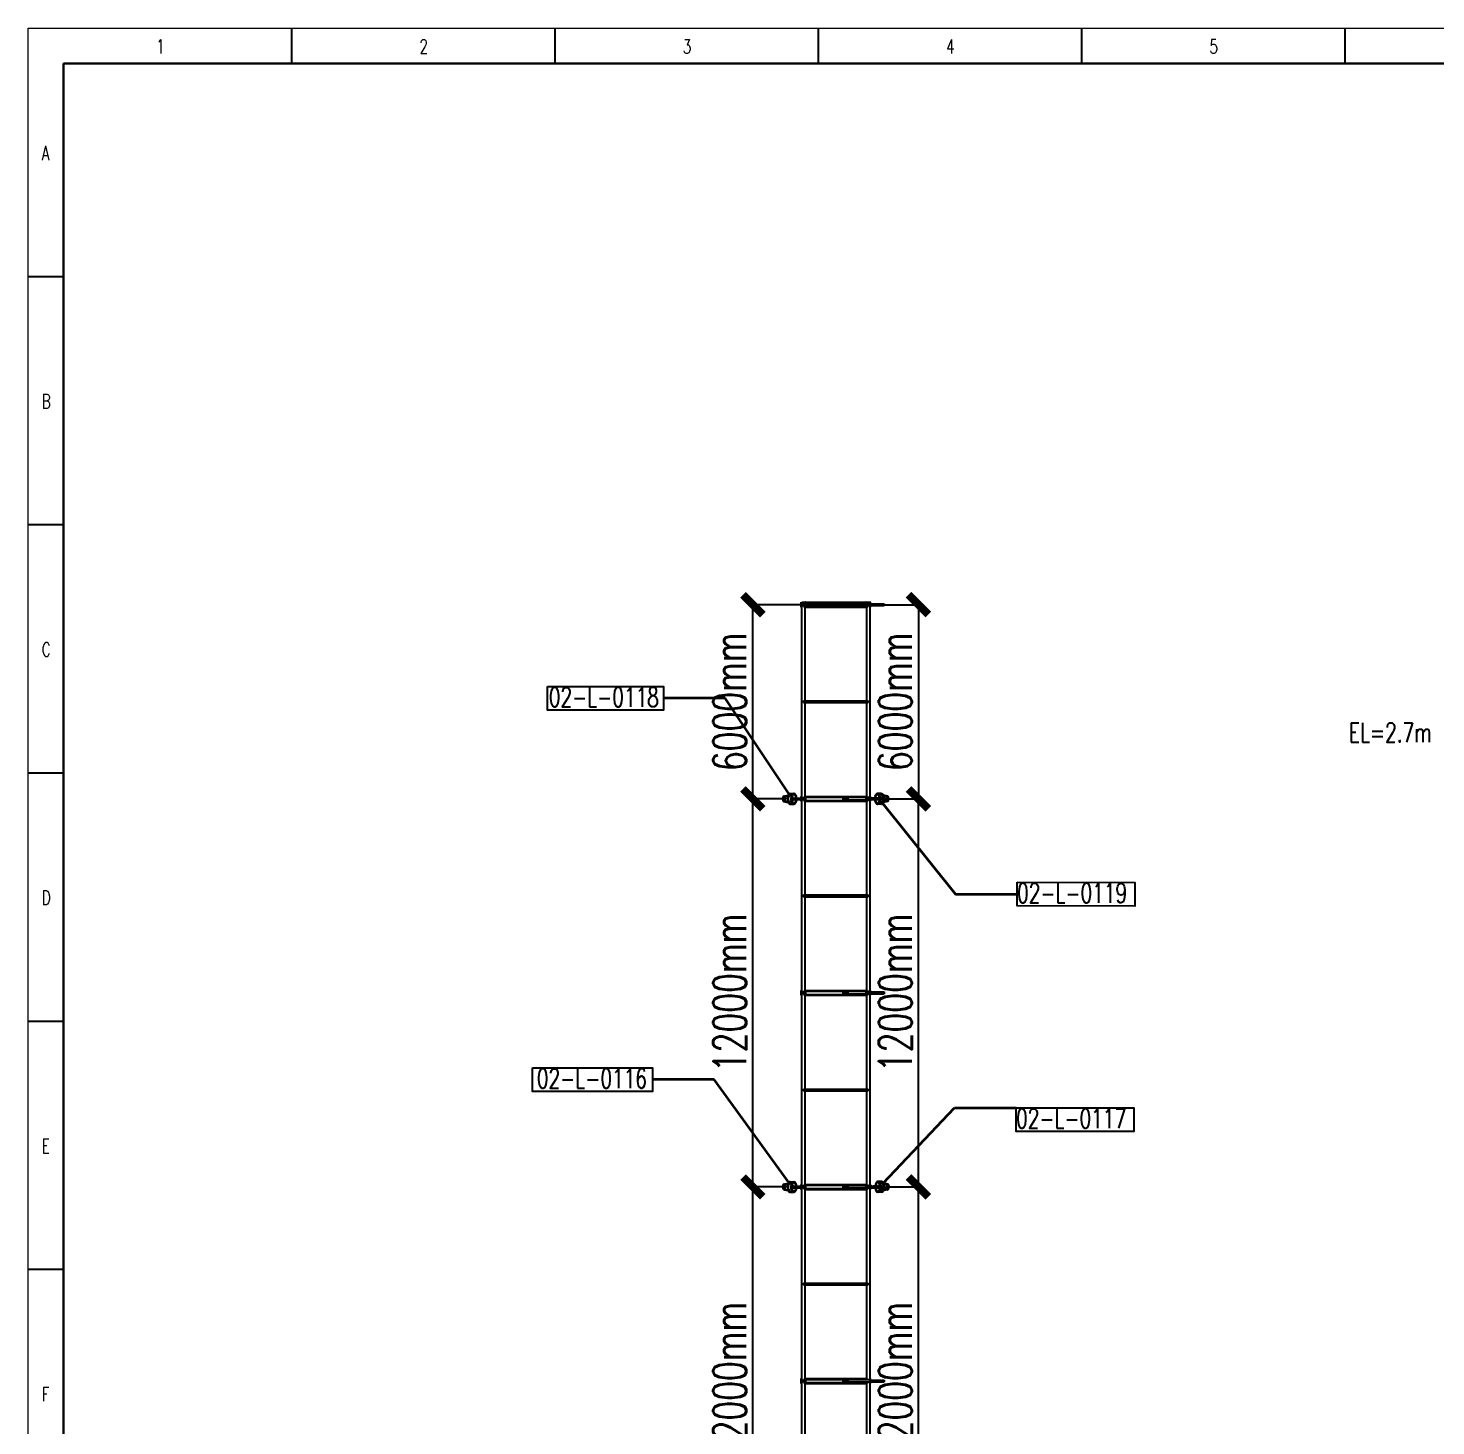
# Model space of a CAD drawing. Header units: inches. Extents: x 295136 to 296247, y 2627183 to 2627409.
# Drawn here: x 295538.9 to 295645.4, y 2627303.1 to 2627409 of the extents above; entities that cross this region are included whole.
import ezdxf

# ---------------------------------------------------------------- set-up
doc = ezdxf.new("R2010")
doc.units = ezdxf.units.IN
doc.header["$MEASUREMENT"] = 0
doc.linetypes.add('PIPE RACK LIGHTING-EMBED 2_DWG$0$HIDDEN2', pattern=[0.1875, 0.125, -0.0625])
for name, color, linetype in [('_Auto', 7, 'Continuous'), ('PIPE RACK LIGHTING-EMBED 2_DWG$0$DwgTemplate', 7, 'Continuous'), ('电气-接地设计-接地线', 3, '接地线')]:
    doc.layers.add(name, color=color, linetype=linetype)
doc.styles.add('EESLTYPE', font='TXT.shx')
doc.styles.add('HZTXT', font='txt_qlt.shx', dxfattribs={"width": 0.7, "bigfont": 'hztxt.shx'})
doc.styles.add('TEG BORDER', font='txt_qlt.shx', dxfattribs={"width": 0.7, "bigfont": 'hztxt.shx'})
doc.linetypes.add('接地线', pattern='A,500,["/",EESLTYPE,S=200,R=0,X=0,Y=-100],-200,60,-200', length=960)
doc.dimstyles.new('ANSI_L', dxfattribs={"dimtxt": 0.18, "dimasz": 0.18, "dimexe": 0.18, "dimexo": 0.0625, "dimgap": 0.09, "dimtad": 0, "dimtih": 1, "dimtoh": 1, "dimdec": 4, "dimzin": 0, "dimdsep": 46, "dimtxsty": 'Standard', "dimcen": 0.09, "dimadec": 0, "dimazin": 0, "dimtfac": 1, "dimtdec": 4, "dimtofl": 0, "dimtmove": 0, "dimatfit": 3, "dimfxl": 1, "dimtolj": 1, "dimtzin": 0, "dimarcsym": 0})
doc.dimstyles.new('标注 1：200', dxfattribs={"dimtxt": 3, "dimasz": 1.5, "dimexe": 0.15, "dimexo": 0.1, "dimgap": 0.5, "dimtad": 1, "dimdec": 0, "dimlfac": 408.37162, "dimdsep": 46, "dimtxsty": 'HZTXT', "dimblk": 'ARCHTICK', "dimcen": 0, "dimclrd": 4, "dimclre": 4, "dimclrt": 2, "dimazin": 2, "dimtfac": 1, "dimtdec": 0, "dimtmove": 2, "dimatfit": 3, "dimfxl": 250, "dimtolj": 1, "dimtzin": 0, "dimarcsym": 0})

# ---------------------------------------------------------------- blocks, each defined once
blk = doc.blocks.new('240 BORDER A2')
for p, q in [((37.12, 420), (37.12, 415)), ((74.25, 420), (74.25, 415)), ((111.38, 420), (111.38, 415)), ((148.5, 420), (148.5, 415)), ((185.63, 420), (185.63, 415)), ((0, 385), (5, 385)), ((0, 350), (5, 350)), ((0, 315), (5, 315)), ((0, 280), (5, 280)), ((0, 245), (5, 245))]:
    blk.add_line(p, q)
at = {"linetype": 'Continuous'}
for p, q in [((489, 415), (5, 415)), ((5, 415), (5, 5))]:
    blk.add_line(p, q, dxfattribs=at)
at = {"color": 5, "lineweight": 15}
blk.add_lwpolyline([(0, 420), (594, 420), (594, 0), (0, 0)], close=True, dxfattribs=at)
blk.add_lwpolyline([(5, 415), (589, 415), (589, 5), (5, 5)], close=True)
at = {"char_height": 2, "width": 2, "attachment_point": 1, "style": 'TEG BORDER'}
for s, insert in [('1', (18.05, 418.41)), ('2', (55.17, 418.41)), ('3', (92.3, 418.41)), ('4', (129.42, 418.41)), ('5', (166.55, 418.41)), ('A', (1.91, 403.39)), ('B', (1.91, 368.39)), ('C', (1.91, 333.39)), ('D', (1.91, 298.39)), ('E', (1.91, 263.39)), ('F', (1.91, 228.39))]:
    blk.add_mtext(s, dxfattribs=dict(at, insert=insert))
blk = doc.blocks.new('_ArchTick')
at = {"color": 0, "linetype": 'ByBlock', "lineweight": -3, "const_width": 0.4}
blk.add_lwpolyline([(-0.5, -0.5), (0.5, 0.5)], dxfattribs=at)
blk = doc.blocks.new('*D37')
at = {"layer": 'Defpoints', "color": 0, "ltscale": 10, "transparency": 16777216}
for p in [(295593.72, 2627321.23), (295595.98, 2627321.23), (295595.99, 2627291.85)]:
    blk.add_point(p, dxfattribs=at)
at = {"layer": '电气-接地设计-接地线', "color": 4, "lineweight": -2, "ltscale": 10, "transparency": 16777216}
for p, q in [((295595.88, 2627321.23), (295593.57, 2627321.23)), ((295593.72, 2627291.85), (295593.72, 2627321.23)), ((295595.89, 2627291.85), (295593.57, 2627291.85))]:
    blk.add_line(p, q, dxfattribs=at)
at = {"layer": '电气-接地设计-接地线', "color": 4, "lineweight": -2, "ltscale": 10, "transparency": 16777216, "xscale": 1.5, "yscale": 1.5, "zscale": 1.5}
for p, rotation in [((295593.72, 2627321.23), 90), ((295593.72, 2627291.85), 270)]:
    blk.add_blockref('_ArchTick', p, dxfattribs=dict(at, rotation=rotation))
at = {"layer": '电气-接地设计-接地线', "color": 7, "ltscale": 10, "transparency": 16777216, "insert": (295591.97, 2627306.54), "char_height": 2.5, "attachment_point": 5, "rotation": 90, "style": 'HZTXT'}
blk.add_mtext('\\A1;12000mm', dxfattribs=at)
blk = doc.blocks.new('*D33')
at = {"layer": 'Defpoints', "color": 0, "ltscale": 10, "transparency": 16777216}
for p in [(295593.72, 2627350.61), (295595.99, 2627350.61), (295596.08, 2627321.23)]:
    blk.add_point(p, dxfattribs=at)
at = {"layer": '电气-接地设计-接地线', "color": 4, "lineweight": -2, "ltscale": 10, "transparency": 16777216}
for p, q in [((295595.89, 2627350.61), (295593.57, 2627350.61)), ((295593.72, 2627321.23), (295593.72, 2627350.61)), ((295595.98, 2627321.23), (295593.57, 2627321.23))]:
    blk.add_line(p, q, dxfattribs=at)
at = {"layer": '电气-接地设计-接地线', "color": 4, "lineweight": -2, "ltscale": 10, "transparency": 16777216, "xscale": 1.5, "yscale": 1.5, "zscale": 1.5}
for p, rotation in [((295593.72, 2627350.61), 90), ((295593.72, 2627321.23), 270)]:
    blk.add_blockref('_ArchTick', p, dxfattribs=dict(at, rotation=rotation))
at = {"layer": '电气-接地设计-接地线', "color": 7, "ltscale": 10, "transparency": 16777216, "insert": (295591.97, 2627335.92), "char_height": 2.5, "attachment_point": 5, "rotation": 90, "style": 'HZTXT'}
blk.add_mtext('\\A1;12000mm', dxfattribs=at)
blk = doc.blocks.new('*D40')
at = {"layer": 'Defpoints', "color": 0, "ltscale": 10, "transparency": 16777216}
for p in [(295604.01, 2627321.23), (295606.25, 2627321.23), (295604.01, 2627291.85)]:
    blk.add_point(p, dxfattribs=at)
at = {"layer": '电气-接地设计-接地线', "color": 4, "lineweight": -2, "ltscale": 10, "transparency": 16777216}
for p, q in [((295604.11, 2627321.23), (295606.4, 2627321.23)), ((295606.25, 2627291.85), (295606.25, 2627321.23)), ((295604.11, 2627291.85), (295606.4, 2627291.85))]:
    blk.add_line(p, q, dxfattribs=at)
at = {"layer": '电气-接地设计-接地线', "color": 4, "lineweight": -2, "ltscale": 10, "transparency": 16777216, "xscale": 1.5, "yscale": 1.5, "zscale": 1.5}
for p, rotation in [((295606.25, 2627321.23), 90), ((295606.25, 2627291.85), 270)]:
    blk.add_blockref('_ArchTick', p, dxfattribs=dict(at, rotation=rotation))
at = {"layer": '电气-接地设计-接地线', "color": 7, "ltscale": 10, "transparency": 16777216, "insert": (295604.5, 2627306.54), "char_height": 2.5, "attachment_point": 5, "rotation": 90, "style": 'HZTXT'}
blk.add_mtext('\\A1;12000mm', dxfattribs=at)
blk = doc.blocks.new('*D41')
at = {"layer": 'Defpoints', "color": 0, "ltscale": 10, "transparency": 16777216}
for p in [(295593.72, 2627365.31), (295597.73, 2627365.31), (295595.94, 2627350.61)]:
    blk.add_point(p, dxfattribs=at)
at = {"layer": '电气-接地设计-接地线', "color": 4, "lineweight": -2, "ltscale": 10, "transparency": 16777216}
for p, q in [((295597.63, 2627365.31), (295593.57, 2627365.31)), ((295593.72, 2627350.61), (295593.72, 2627365.31)), ((295595.84, 2627350.61), (295593.57, 2627350.61))]:
    blk.add_line(p, q, dxfattribs=at)
at = {"layer": '电气-接地设计-接地线', "color": 4, "lineweight": -2, "ltscale": 10, "transparency": 16777216, "xscale": 1.5, "yscale": 1.5, "zscale": 1.5}
for p, rotation in [((295593.72, 2627365.31), 90), ((295593.72, 2627350.61), 270)]:
    blk.add_blockref('_ArchTick', p, dxfattribs=dict(at, rotation=rotation))
at = {"layer": '电气-接地设计-接地线', "color": 7, "ltscale": 10, "transparency": 16777216, "insert": (295591.97, 2627357.96), "char_height": 2.5, "attachment_point": 5, "rotation": 90, "style": 'HZTXT'}
blk.add_mtext('\\A1;6000mm', dxfattribs=at)
blk = doc.blocks.new('*D35')
at = {"layer": 'Defpoints', "color": 0, "ltscale": 10, "transparency": 16777216}
for p in [(295603.89, 2627350.62), (295606.25, 2627350.62), (295606.25, 2627321.23)]:
    blk.add_point(p, dxfattribs=at)
at = {"layer": '电气-接地设计-接地线', "color": 4, "lineweight": -2, "ltscale": 10, "transparency": 16777216}
for p, q in [((295603.99, 2627350.62), (295606.4, 2627350.62)), ((295606.25, 2627321.23), (295606.25, 2627350.62)), ((295606.15, 2627321.23), (295606.1, 2627321.23))]:
    blk.add_line(p, q, dxfattribs=at)
at = {"layer": '电气-接地设计-接地线', "color": 4, "lineweight": -2, "ltscale": 10, "transparency": 16777216, "xscale": 1.5, "yscale": 1.5, "zscale": 1.5}
for p, rotation in [((295606.25, 2627350.62), 90), ((295606.25, 2627321.23), 270)]:
    blk.add_blockref('_ArchTick', p, dxfattribs=dict(at, rotation=rotation))
at = {"layer": '电气-接地设计-接地线', "color": 7, "ltscale": 10, "transparency": 16777216, "insert": (295604.5, 2627335.92), "char_height": 2.5, "attachment_point": 5, "rotation": 90, "style": 'HZTXT'}
blk.add_mtext('\\A1;12000mm', dxfattribs=at)
blk = doc.blocks.new('*D42')
at = {"layer": 'Defpoints', "color": 0, "ltscale": 10, "transparency": 16777216}
for p in [(295597.63, 2627365.31), (295602.6, 2627350.61), (295606.25, 2627350.61)]:
    blk.add_point(p, dxfattribs=at)
at = {"layer": '电气-接地设计-接地线', "color": 4, "lineweight": -2, "ltscale": 10, "transparency": 16777216}
for p, q in [((295597.73, 2627365.31), (295606.4, 2627365.31)), ((295606.25, 2627365.31), (295606.25, 2627350.61)), ((295602.7, 2627350.61), (295606.4, 2627350.61))]:
    blk.add_line(p, q, dxfattribs=at)
at = {"layer": '电气-接地设计-接地线', "color": 4, "lineweight": -2, "ltscale": 10, "transparency": 16777216, "xscale": 1.5, "yscale": 1.5, "zscale": 1.5}
for p, rotation in [((295606.25, 2627365.31), 90), ((295606.25, 2627350.61), 270)]:
    blk.add_blockref('_ArchTick', p, dxfattribs=dict(at, rotation=rotation))
at = {"layer": '电气-接地设计-接地线', "color": 7, "ltscale": 10, "transparency": 16777216, "insert": (295604.5, 2627357.96), "char_height": 2.5, "attachment_point": 5, "rotation": 90, "style": 'HZTXT'}
blk.add_mtext('\\A1;6000mm', dxfattribs=at)

msp = doc.modelspace()

# ---------------------------------------------------------------- linework, layer by layer
at = {"layer": '_Auto', "color": 7, "linetype": 'Continuous', "lineweight": 25}
for points in [[(295578.1781, 2627359.1266), (295586.9487, 2627359.1266), (295586.9487, 2627357.3349), (295578.1781, 2627357.3349)], [(295613.718, 2627344.2914), (295622.6379, 2627344.2669), (295622.6379, 2627342.4752), (295613.718, 2627342.4997)], [(295577.0355, 2627330.2543), (295586.1303, 2627330.2543), (295586.1303, 2627328.4626), (295577.0355, 2627328.4626)], [(295613.6401, 2627327.2222), (295622.5496, 2627327.2222), (295622.5496, 2627325.4305), (295613.6401, 2627325.4305)]]:
    msp.add_lwpolyline(points, close=True, dxfattribs=at)
at = {"layer": 'PIPE RACK LIGHTING-EMBED 2_DWG$0$DwgTemplate', "color": 9, "linetype": 'Continuous', "lineweight": 25}
for p, q in [((295597.3612, 2627365.4907), (295597.3612, 2627365.1234)), ((295597.3857, 2627365.4907), (295597.3612, 2627365.4907)), ((295597.3612, 2627365.1234), (295597.3857, 2627365.1234)), ((295597.3857, 2627365.3157), (295597.3857, 2627365.4907)), ((295597.704, 2627365.3157), (295597.3857, 2627365.3157)), ((295597.3857, 2627365.1234), (295597.3857, 2627365.2985)), ((295597.3857, 2627365.2985), (295597.704, 2627365.2985)), ((295597.4224, 2627218.3879), (295597.4224, 2627365.4934)), ((295597.4224, 2627365.4934), (295597.6673, 2627365.4934)), ((295597.5448, 2627365.1847), (295597.5448, 2627365.4295)), ((295597.5448, 2627365.4295), (295602.2585, 2627365.4295)), ((295597.5448, 2627365.1847), (295602.2585, 2627365.1847)), ((295597.6673, 2627218.3879), (295597.6673, 2627365.4934)), ((295597.6673, 2627365.4907), (295597.704, 2627365.4907)), ((295597.6673, 2627365.1234), (295597.704, 2627365.1234)), ((295597.7285, 2627365.4907), (295597.704, 2627365.4907)), ((295597.704, 2627365.4907), (295597.704, 2627365.3157)), ((295597.704, 2627365.2985), (295597.704, 2627365.1234)), ((295597.704, 2627365.1234), (295597.7285, 2627365.1234)), ((295597.7285, 2627365.1234), (295597.7285, 2627365.4907)), ((295597.7285, 2627365.4907), (295602.2585, 2627365.4907)), ((295597.7285, 2627365.1234), (295602.2585, 2627365.1234)), ((295600.5444, 2627365.2153), (295600.5444, 2627365.3989)), ((295602.6122, 2627365.3989), (295600.5444, 2627365.3989)), ((295600.5444, 2627365.3989), (295600.5444, 2627365.2153)), ((295600.5616, 2627365.3989), (295600.5444, 2627365.3989)), ((295602.6122, 2627365.2153), (295600.5444, 2627365.2153)), ((295600.5444, 2627365.2153), (295600.5616, 2627365.2153)), ((295600.5616, 2627365.3132), (295600.5616, 2627365.3989)), ((295600.8946, 2627365.3132), (295600.5616, 2627365.3132)), ((295600.5616, 2627365.2153), (295600.5616, 2627365.301)), ((295600.5616, 2627365.301), (295600.8946, 2627365.301)), ((295600.9117, 2627365.3989), (295600.8946, 2627365.3989)), ((295600.8946, 2627365.3989), (295600.8946, 2627365.3132)), ((295600.8946, 2627365.301), (295600.8946, 2627365.2153)), ((295600.8946, 2627365.2153), (295600.9117, 2627365.2153)), ((295600.9117, 2627365.2153), (295600.9117, 2627365.3989)), ((295602.283, 2627365.4907), (295602.2585, 2627365.4907)), ((295602.2585, 2627365.4907), (295602.2585, 2627365.1234)), ((295602.2585, 2627365.1234), (295602.283, 2627365.1234)), ((295602.283, 2627365.3157), (295602.283, 2627365.4907)), ((295602.283, 2627365.4907), (295602.3197, 2627365.4907)), ((295602.283, 2627365.4295), (295602.4421, 2627365.4295)), ((295602.6013, 2627365.3157), (295602.283, 2627365.3157)), ((295602.283, 2627365.2985), (295602.6013, 2627365.2985)), ((295602.283, 2627365.1234), (295602.283, 2627365.2985)), ((295602.283, 2627365.1847), (295602.4421, 2627365.1847)), ((295602.283, 2627365.1234), (295602.3197, 2627365.1234)), ((295602.3197, 2627365.4934), (295602.5646, 2627365.4934)), ((295602.3197, 2627365.4934), (295602.3197, 2627365.3989)), ((295602.4421, 2627365.4295), (295602.4421, 2627365.3989)), ((295602.4421, 2627365.2153), (295602.4421, 2627365.1847)), ((295602.5646, 2627365.4934), (295602.5646, 2627365.3989)), ((295602.5646, 2627365.2153), (295602.5646, 2627350.707)), ((295602.6258, 2627365.4907), (295602.6013, 2627365.4907)), ((295602.6013, 2627365.4907), (295602.6013, 2627365.3157)), ((295602.6013, 2627365.2985), (295602.6013, 2627365.1234)), ((295602.6013, 2627365.1234), (295602.6258, 2627365.1234)), ((295602.6122, 2627365.3989), (295602.6122, 2627365.2153)), ((295602.6258, 2627365.1234), (295602.6258, 2627365.4907)), ((295602.6258, 2627365.372), (295603.6665, 2627365.372)), ((295602.6258, 2627365.2422), (295603.6665, 2627365.2422)), ((295603.6665, 2627365.372), (295603.6665, 2627365.2422)), ((295597.5448, 2627357.8962), (295597.5448, 2627358.026)), ((295597.5448, 2627358.026), (295602.4421, 2627358.026)), ((295597.5448, 2627357.8962), (295602.4421, 2627357.8962)), ((295602.4421, 2627358.026), (295602.4421, 2627357.8962)), ((295597.3612, 2627350.7988), (295597.3612, 2627350.4315)), ((295597.3857, 2627350.7988), (295597.3612, 2627350.7988)), ((295597.3857, 2627350.6237), (295597.3857, 2627350.7988)), ((295597.704, 2627350.6237), (295597.3857, 2627350.6237)), ((295597.3857, 2627350.4315), (295597.3857, 2627350.6066)), ((295597.3857, 2627350.6066), (295597.704, 2627350.6066)), ((295597.5448, 2627350.7376), (295602.2585, 2627350.7376)), ((295597.5448, 2627350.4927), (295597.5448, 2627350.7376)), ((295597.6673, 2627350.7988), (295597.704, 2627350.7988)), ((295597.7285, 2627350.7988), (295597.704, 2627350.7988)), ((295597.704, 2627350.7988), (295597.704, 2627350.6237)), ((295597.704, 2627350.6066), (295597.704, 2627350.4315)), ((295597.7285, 2627350.7988), (295602.2585, 2627350.7988)), ((295597.7285, 2627350.4315), (295597.7285, 2627350.7988)), ((295602.5646, 2627350.707), (295600.5444, 2627350.707)), ((295600.5444, 2627350.5234), (295600.5444, 2627350.707)), ((295600.5616, 2627350.707), (295600.5444, 2627350.707)), ((295600.5444, 2627350.707), (295600.5444, 2627350.5234)), ((295600.5616, 2627350.6213), (295600.5616, 2627350.707)), ((295600.8946, 2627350.6213), (295600.5616, 2627350.6213)), ((295600.5616, 2627350.5234), (295600.5616, 2627350.6091)), ((295600.5616, 2627350.6091), (295600.8946, 2627350.6091)), ((295600.8946, 2627350.707), (295600.8946, 2627350.6213)), ((295600.9117, 2627350.707), (295600.8946, 2627350.707)), ((295600.8946, 2627350.6091), (295600.8946, 2627350.5234)), ((295600.9117, 2627350.5234), (295600.9117, 2627350.707)), ((295602.2585, 2627350.7988), (295602.2585, 2627350.4315)), ((295602.283, 2627350.7988), (295602.2585, 2627350.7988)), ((295602.283, 2627350.6237), (295602.283, 2627350.7988)), ((295602.283, 2627350.7988), (295602.3197, 2627350.7988)), ((295602.283, 2627350.7376), (295602.4421, 2627350.7376)), ((295602.6013, 2627350.6237), (295602.283, 2627350.6237)), ((295602.283, 2627350.4315), (295602.283, 2627350.6066)), ((295602.283, 2627350.6066), (295602.6013, 2627350.6066)), ((295602.4421, 2627350.7376), (295602.4421, 2627350.707)), ((295602.5646, 2627350.707), (295602.5646, 2627350.5234)), ((295602.5646, 2627350.6801), (295602.6013, 2627350.6801)), ((295602.6013, 2627350.7988), (295602.6013, 2627350.6237)), ((295602.6258, 2627350.7988), (295602.6013, 2627350.7988)), ((295602.6013, 2627350.6066), (295602.6013, 2627350.4315)), ((295602.6258, 2627350.4315), (295602.6258, 2627350.7988)), ((295602.6258, 2627350.6801), (295603.6665, 2627350.6801)), ((295603.6665, 2627350.6801), (295603.6665, 2627350.5503)), ((295597.3612, 2627350.4315), (295597.3857, 2627350.4315)), ((295597.5448, 2627350.4927), (295602.2585, 2627350.4927)), ((295597.6673, 2627350.4315), (295597.704, 2627350.4315)), ((295597.704, 2627350.4315), (295597.7285, 2627350.4315)), ((295597.7285, 2627350.4315), (295602.2585, 2627350.4315)), ((295602.5646, 2627350.5234), (295600.5444, 2627350.5234)), ((295600.5444, 2627350.5234), (295600.5616, 2627350.5234)), ((295600.8946, 2627350.5234), (295600.9117, 2627350.5234)), ((295602.2585, 2627350.4315), (295602.283, 2627350.4315)), ((295602.283, 2627350.4927), (295602.4421, 2627350.4927)), ((295602.283, 2627350.4315), (295602.3197, 2627350.4315)), ((295602.3197, 2627350.5234), (295602.3197, 2627336.0151)), ((295602.4421, 2627350.5234), (295602.4421, 2627350.4927)), ((295602.5646, 2627350.5503), (295602.6013, 2627350.5503)), ((295602.5646, 2627350.5234), (295602.5646, 2627336.0151)), ((295602.6013, 2627350.4315), (295602.6258, 2627350.4315)), ((295602.6258, 2627350.5503), (295603.6665, 2627350.5503)), ((295597.5448, 2627343.2043), (295597.5448, 2627343.3341)), ((295597.5448, 2627343.3341), (295602.4421, 2627343.3341)), ((295597.5448, 2627343.2043), (295602.4421, 2627343.2043)), ((295602.4421, 2627343.3341), (295602.4421, 2627343.2043)), ((295597.3857, 2627336.1069), (295597.3612, 2627336.1069)), ((295597.3612, 2627336.1069), (295597.3612, 2627335.7396)), ((295597.3612, 2627335.7396), (295597.3857, 2627335.7396)), ((295597.3857, 2627335.9318), (295597.3857, 2627336.1069)), ((295597.704, 2627335.9318), (295597.3857, 2627335.9318)), ((295597.3857, 2627335.9147), (295597.704, 2627335.9147)), ((295597.3857, 2627335.7396), (295597.3857, 2627335.9147)), ((295597.5448, 2627335.8008), (295597.5448, 2627336.0457)), ((295597.5448, 2627336.0457), (295602.2585, 2627336.0457)), ((295597.5448, 2627335.8008), (295602.2585, 2627335.8008)), ((295597.6673, 2627336.1069), (295597.704, 2627336.1069)), ((295597.6673, 2627335.7396), (295597.704, 2627335.7396)), ((295597.7285, 2627336.1069), (295597.704, 2627336.1069)), ((295597.704, 2627336.1069), (295597.704, 2627335.9318)), ((295597.704, 2627335.9147), (295597.704, 2627335.7396)), ((295597.704, 2627335.7396), (295597.7285, 2627335.7396)), ((295597.7285, 2627336.1069), (295602.2585, 2627336.1069)), ((295597.7285, 2627335.7396), (295597.7285, 2627336.1069)), ((295597.7285, 2627335.7396), (295602.2585, 2627335.7396)), ((295602.5646, 2627336.0151), (295600.5444, 2627336.0151)), ((295600.5444, 2627335.8314), (295600.5444, 2627336.0151)), ((295600.5444, 2627336.0151), (295600.5444, 2627335.8314)), ((295600.5616, 2627336.0151), (295600.5444, 2627336.0151)), ((295602.5646, 2627335.8314), (295600.5444, 2627335.8314)), ((295600.5444, 2627335.8314), (295600.5616, 2627335.8314)), ((295600.5616, 2627335.9294), (295600.5616, 2627336.0151)), ((295600.8946, 2627335.9294), (295600.5616, 2627335.9294)), ((295600.5616, 2627335.8314), (295600.5616, 2627335.9171)), ((295600.5616, 2627335.9171), (295600.8946, 2627335.9171)), ((295600.8946, 2627336.0151), (295600.8946, 2627335.9294)), ((295600.9117, 2627336.0151), (295600.8946, 2627336.0151)), ((295600.8946, 2627335.9171), (295600.8946, 2627335.8314)), ((295600.8946, 2627335.8314), (295600.9117, 2627335.8314)), ((295600.9117, 2627335.8314), (295600.9117, 2627336.0151)), ((295602.2585, 2627336.1069), (295602.2585, 2627335.7396)), ((295602.283, 2627336.1069), (295602.2585, 2627336.1069)), ((295602.2585, 2627335.7396), (295602.283, 2627335.7396)), ((295602.283, 2627335.9318), (295602.283, 2627336.1069)), ((295602.283, 2627336.1069), (295602.3197, 2627336.1069)), ((295602.283, 2627336.0457), (295602.4421, 2627336.0457)), ((295602.6013, 2627335.9318), (295602.283, 2627335.9318)), ((295602.283, 2627335.7396), (295602.283, 2627335.9147)), ((295602.283, 2627335.9147), (295602.6013, 2627335.9147)), ((295602.283, 2627335.8008), (295602.4421, 2627335.8008)), ((295602.283, 2627335.7396), (295602.3197, 2627335.7396)), ((295602.3197, 2627335.8314), (295602.3197, 2627321.3232)), ((295602.4421, 2627336.0457), (295602.4421, 2627336.0151)), ((295602.4421, 2627335.8314), (295602.4421, 2627335.8008)), ((295602.5646, 2627336.0151), (295602.5646, 2627335.8314)), ((295602.5646, 2627335.9882), (295602.6013, 2627335.9882)), ((295602.5646, 2627335.982), (295602.5868, 2627335.982)), ((295602.5646, 2627335.8645), (295602.5868, 2627335.8645)), ((295602.5646, 2627335.8584), (295602.6013, 2627335.8584)), ((295602.5646, 2627335.8314), (295602.5646, 2627321.3232)), ((295602.5868, 2627335.982), (295602.5868, 2627335.9318)), ((295602.5868, 2627335.9147), (295602.5868, 2627335.8645)), ((295602.6013, 2627336.1069), (295602.6013, 2627335.9318)), ((295602.6258, 2627336.1069), (295602.6013, 2627336.1069)), ((295602.6013, 2627335.9147), (295602.6013, 2627335.7396)), ((295602.6013, 2627335.7396), (295602.6258, 2627335.7396)), ((295602.6258, 2627335.7396), (295602.6258, 2627336.1069)), ((295602.6258, 2627335.9882), (295603.6665, 2627335.9882)), ((295602.6258, 2627335.8584), (295603.6665, 2627335.8584)), ((295603.6665, 2627335.9882), (295603.6665, 2627335.8584)), ((295597.5448, 2627328.6422), (295602.4421, 2627328.6422)), ((295597.5448, 2627328.5124), (295597.5448, 2627328.6422)), ((295597.5448, 2627328.5124), (295602.4421, 2627328.5124)), ((295602.4421, 2627328.6422), (295602.4421, 2627328.5124)), ((295597.3612, 2627321.415), (295597.3612, 2627321.0477)), ((295597.3857, 2627321.415), (295597.3612, 2627321.415)), ((295597.3612, 2627321.0477), (295597.3857, 2627321.0477)), ((295597.3857, 2627321.2399), (295597.3857, 2627321.415)), ((295597.704, 2627321.2399), (295597.3857, 2627321.2399)), ((295597.3857, 2627321.2228), (295597.704, 2627321.2228)), ((295597.3857, 2627321.0477), (295597.3857, 2627321.2228)), ((295597.5448, 2627321.3538), (295602.2585, 2627321.3538)), ((295597.5448, 2627321.1089), (295597.5448, 2627321.3538)), ((295597.5448, 2627321.1089), (295602.2585, 2627321.1089)), ((295597.6673, 2627321.415), (295597.704, 2627321.415)), ((295597.6673, 2627321.0477), (295597.704, 2627321.0477)), ((295597.7285, 2627321.415), (295597.704, 2627321.415)), ((295597.704, 2627321.415), (295597.704, 2627321.2399)), ((295597.704, 2627321.2228), (295597.704, 2627321.0477)), ((295597.704, 2627321.0477), (295597.7285, 2627321.0477)), ((295597.7285, 2627321.0477), (295597.7285, 2627321.415)), ((295597.7285, 2627321.415), (295602.2585, 2627321.415)), ((295597.7285, 2627321.0477), (295602.2585, 2627321.0477)), ((295600.5444, 2627321.3232), (295600.5444, 2627321.1395)), ((295600.5616, 2627321.3232), (295600.5444, 2627321.3232)), ((295602.5646, 2627321.3232), (295600.5444, 2627321.3232)), ((295600.5444, 2627321.1395), (295600.5444, 2627321.3232)), ((295600.5444, 2627321.1395), (295600.5616, 2627321.1395)), ((295602.5646, 2627321.1395), (295600.5444, 2627321.1395)), ((295600.5616, 2627321.2375), (295600.5616, 2627321.3232)), ((295600.8946, 2627321.2375), (295600.5616, 2627321.2375)), ((295600.5616, 2627321.2252), (295600.8946, 2627321.2252)), ((295600.5616, 2627321.1395), (295600.5616, 2627321.2252)), ((295600.8946, 2627321.3232), (295600.8946, 2627321.2375)), ((295600.9117, 2627321.3232), (295600.8946, 2627321.3232)), ((295600.8946, 2627321.2252), (295600.8946, 2627321.1395)), ((295600.8946, 2627321.1395), (295600.9117, 2627321.1395)), ((295600.9117, 2627321.1395), (295600.9117, 2627321.3232)), ((295602.2585, 2627321.415), (295602.2585, 2627321.0477)), ((295602.283, 2627321.415), (295602.2585, 2627321.415)), ((295602.2585, 2627321.0477), (295602.283, 2627321.0477)), ((295602.283, 2627321.415), (295602.3197, 2627321.415)), ((295602.283, 2627321.2399), (295602.283, 2627321.415)), ((295602.283, 2627321.3538), (295602.4421, 2627321.3538)), ((295602.6013, 2627321.2399), (295602.283, 2627321.2399)), ((295602.283, 2627321.2228), (295602.6013, 2627321.2228)), ((295602.283, 2627321.0477), (295602.283, 2627321.2228)), ((295602.283, 2627321.1089), (295602.4421, 2627321.1089)), ((295602.283, 2627321.0477), (295602.3197, 2627321.0477)), ((295602.3197, 2627321.1395), (295602.3197, 2627306.6313)), ((295602.4421, 2627321.3538), (295602.4421, 2627321.3232)), ((295602.4421, 2627321.1395), (295602.4421, 2627321.1089)), ((295602.5646, 2627321.3232), (295602.5646, 2627321.1395)), ((295602.5646, 2627321.2962), (295602.6013, 2627321.2962)), ((295602.5646, 2627321.1665), (295602.6013, 2627321.1665)), ((295602.5646, 2627321.1395), (295602.5646, 2627306.6313)), ((295602.6258, 2627321.415), (295602.6013, 2627321.415)), ((295602.6013, 2627321.415), (295602.6013, 2627321.2399)), ((295602.6013, 2627321.2228), (295602.6013, 2627321.0477)), ((295602.6013, 2627321.0477), (295602.6258, 2627321.0477)), ((295602.6258, 2627321.0477), (295602.6258, 2627321.415)), ((295602.6258, 2627321.2962), (295603.6665, 2627321.2962)), ((295602.6258, 2627321.1665), (295603.6665, 2627321.1665)), ((295603.6665, 2627321.2962), (295603.6665, 2627321.1665)), ((295597.5448, 2627313.8205), (295597.5448, 2627313.9503)), ((295597.5448, 2627313.9503), (295602.4421, 2627313.9503)), ((295597.5448, 2627313.8205), (295602.4421, 2627313.8205)), ((295602.4421, 2627313.9503), (295602.4421, 2627313.8205)), ((295597.3612, 2627306.7231), (295597.3612, 2627306.3558)), ((295597.3857, 2627306.7231), (295597.3612, 2627306.7231)), ((295597.3612, 2627306.3558), (295597.3857, 2627306.3558)), ((295597.3857, 2627306.548), (295597.3857, 2627306.7231)), ((295597.704, 2627306.548), (295597.3857, 2627306.548)), ((295597.3857, 2627306.5309), (295597.704, 2627306.5309)), ((295597.3857, 2627306.3558), (295597.3857, 2627306.5309)), ((295597.5448, 2627306.417), (295597.5448, 2627306.6619)), ((295597.5448, 2627306.6619), (295602.2585, 2627306.6619)), ((295597.5448, 2627306.417), (295602.2585, 2627306.417)), ((295597.6673, 2627306.7231), (295597.704, 2627306.7231)), ((295597.6673, 2627306.3558), (295597.704, 2627306.3558)), ((295597.704, 2627306.7231), (295597.704, 2627306.548)), ((295597.7285, 2627306.7231), (295597.704, 2627306.7231)), ((295597.704, 2627306.5309), (295597.704, 2627306.3558)), ((295597.704, 2627306.3558), (295597.7285, 2627306.3558)), ((295597.7285, 2627306.7231), (295602.2585, 2627306.7231)), ((295597.7285, 2627306.3558), (295597.7285, 2627306.7231)), ((295597.7285, 2627306.3558), (295602.2585, 2627306.3558)), ((295600.5444, 2627306.6313), (295600.5444, 2627306.4476)), ((295600.5616, 2627306.6313), (295600.5444, 2627306.6313)), ((295600.5444, 2627306.4476), (295600.5444, 2627306.6313)), ((295602.5646, 2627306.6313), (295600.5444, 2627306.6313)), ((295600.5444, 2627306.4476), (295600.5616, 2627306.4476)), ((295602.5646, 2627306.4476), (295600.5444, 2627306.4476)), ((295600.5616, 2627306.5456), (295600.5616, 2627306.6313)), ((295600.8946, 2627306.5456), (295600.5616, 2627306.5456)), ((295600.5616, 2627306.4476), (295600.5616, 2627306.5333)), ((295600.5616, 2627306.5333), (295600.8946, 2627306.5333)), ((295600.9117, 2627306.6313), (295600.8946, 2627306.6313)), ((295600.8946, 2627306.6313), (295600.8946, 2627306.5456)), ((295600.8946, 2627306.5333), (295600.8946, 2627306.4476)), ((295600.8946, 2627306.4476), (295600.9117, 2627306.4476)), ((295600.9117, 2627306.4476), (295600.9117, 2627306.6313)), ((295602.283, 2627306.7231), (295602.2585, 2627306.7231)), ((295602.2585, 2627306.7231), (295602.2585, 2627306.6313)), ((295602.2585, 2627306.4476), (295602.2585, 2627306.3558)), ((295602.2585, 2627306.3558), (295602.283, 2627306.3558)), ((295602.283, 2627306.6313), (295602.283, 2627306.7231)), ((295602.283, 2627306.7231), (295602.3197, 2627306.7231)), ((295602.283, 2627306.6619), (295602.4421, 2627306.6619)), ((295602.283, 2627306.3558), (295602.283, 2627306.4476)), ((295602.283, 2627306.417), (295602.4421, 2627306.417)), ((295602.283, 2627306.3558), (295602.3197, 2627306.3558)), ((295602.3197, 2627306.4476), (295602.3197, 2627291.9393)), ((295602.4421, 2627306.6619), (295602.4421, 2627306.6313)), ((295602.4421, 2627306.4476), (295602.4421, 2627306.417)), ((295602.5646, 2627306.6313), (295602.5646, 2627306.4476)), ((295602.5646, 2627306.6043), (295602.6013, 2627306.6043)), ((295602.6013, 2627306.548), (295602.5646, 2627306.548)), ((295602.5646, 2627306.5309), (295602.6013, 2627306.5309)), ((295602.5646, 2627306.4745), (295602.6013, 2627306.4745)), ((295602.5646, 2627306.4476), (295602.5646, 2627291.9393)), ((295602.6258, 2627306.7231), (295602.6013, 2627306.7231)), ((295602.6013, 2627306.7231), (295602.6013, 2627306.548)), ((295602.6013, 2627306.5309), (295602.6013, 2627306.3558)), ((295602.6013, 2627306.3558), (295602.6258, 2627306.3558)), ((295602.6258, 2627306.3558), (295602.6258, 2627306.7231)), ((295602.6258, 2627306.6043), (295603.6665, 2627306.6043)), ((295602.6258, 2627306.4745), (295603.6665, 2627306.4745)), ((295603.6665, 2627306.6043), (295603.6665, 2627306.4745))]:
    msp.add_line(p, q, dxfattribs=at)
at = {"layer": 'PIPE RACK LIGHTING-EMBED 2_DWG$0$DwgTemplate', "color": 1, "linetype": 'Continuous', "lineweight": 35}
for p, q in [((295596.0716, 2627350.7999), (295596.3965, 2627350.8672)), ((295596.5337, 2627350.9874), (295596.8245, 2627350.9874)), ((295596.8245, 2627350.6454), (295597.3612, 2627350.6454)), ((295596.8245, 2627350.5832), (295597.3612, 2627350.5832)), ((295603.1507, 2627350.6453), (295602.6013, 2627350.6453)), ((295603.1507, 2627350.5831), (295602.6013, 2627350.5831)), ((295603.4416, 2627350.9874), (295603.1507, 2627350.9874)), ((295603.9036, 2627350.7998), (295603.5788, 2627350.8672)), ((295596.0716, 2627350.4287), (295596.3965, 2627350.3613)), ((295596.5337, 2627350.2411), (295596.8245, 2627350.2411)), ((295603.4416, 2627350.241), (295603.1507, 2627350.241)), ((295603.9036, 2627350.4286), (295603.5788, 2627350.3613)), ((295596.0716, 2627321.416), (295596.3965, 2627321.4834)), ((295596.0716, 2627321.0449), (295596.3965, 2627320.9775)), ((295596.5337, 2627321.6036), (295596.8245, 2627321.6036)), ((295596.5337, 2627320.8573), (295596.8245, 2627320.8573)), ((295596.8245, 2627321.2615), (295597.3612, 2627321.2615)), ((295596.8245, 2627321.1993), (295597.3612, 2627321.1993)), ((295603.4661, 2627321.6045), (295603.1752, 2627321.6045)), ((295603.4661, 2627320.8582), (295603.1752, 2627320.8582)), ((295603.9281, 2627321.4169), (295603.6032, 2627321.4843)), ((295603.9281, 2627321.0458), (295603.6032, 2627320.9784))]:
    msp.add_line(p, q, dxfattribs=at)
at = {"layer": 'PIPE RACK LIGHTING-EMBED 2_DWG$0$DwgTemplate', "color": 1, "linetype": 'PIPE RACK LIGHTING-EMBED 2_DWG$0$HIDDEN2', "lineweight": 35}
for p, q in [((295596.0812, 2627350.6454), (295596.8245, 2627350.6454)), ((295596.0812, 2627350.5832), (295596.8245, 2627350.5832)), ((295596.3965, 2627350.8672), (295596.5192, 2627350.8927)), ((295597.3612, 2627350.6454), (295597.3739, 2627350.6454)), ((295597.3612, 2627350.5832), (295597.3739, 2627350.5832)), ((295603.894, 2627350.6453), (295603.1507, 2627350.6453)), ((295603.894, 2627350.5831), (295603.1507, 2627350.5831)), ((295603.5788, 2627350.8672), (295603.456, 2627350.8926)), ((295596.3965, 2627350.3613), (295596.5192, 2627350.3359)), ((295603.5788, 2627350.3613), (295603.456, 2627350.3358)), ((295596.0812, 2627321.2615), (295596.8245, 2627321.2615)), ((295596.0812, 2627321.1993), (295596.8245, 2627321.1993)), ((295596.3965, 2627321.4834), (295596.5192, 2627321.5088)), ((295596.3965, 2627320.9775), (295596.5192, 2627320.9521)), ((295597.3612, 2627321.2615), (295597.3739, 2627321.2615)), ((295597.3612, 2627321.1993), (295597.3739, 2627321.1993)), ((295603.1752, 2627321.2624), (295602.6258, 2627321.2624)), ((295603.1752, 2627321.2002), (295602.6258, 2627321.2002)), ((295603.9185, 2627321.2624), (295603.1752, 2627321.2624)), ((295603.9185, 2627321.2002), (295603.1752, 2627321.2002)), ((295603.6032, 2627321.4843), (295603.4805, 2627321.5097)), ((295603.6032, 2627320.9784), (295603.4805, 2627320.953))]:
    msp.add_line(p, q, dxfattribs=at)
at = {"layer": 'PIPE RACK LIGHTING-EMBED 2_DWG$0$DwgTemplate', "color": 1, "linetype": 'Continuous', "lineweight": 35}
for centre, major_axis, start_param, end_param in [((295596.0812, 2627350.6143), (0, -0.1866), 3.24487444, 6.17990352), ((295596.5337, 2627350.6143), (0, -0.3732), 3.14159265, 6.28318531), ((295596.8245, 2627350.6143), (0, -0.3732), 3.14159265, 7.77055155), ((295596.8245, 2627350.6143), (0, 0.3732), 4.79581907, 6.28318531), ((295597.3739, 2627350.6143), (0, 0.0389), 0.7153409, 2.42625176), ((295597.3739, 2627350.6143), (0, 0.0311), 0.96113762, 2.18045504), ((295597.3739, 2627350.6143), (0, 0.0389), 4.95857049, 5.63471525), ((295597.3739, 2627350.6143), (0, -0.0311), 1.88034414, 2.28600004), ((295597.3739, 2627350.6143), (0, -0.0389), 0.64847005, 1.37225196), ((295597.3739, 2627350.6143), (0, -0.0311), 0.85559261, 1.32167436), ((295603.1507, 2627350.6142), (0, 0.3732), 3.14159265, 7.77055155), ((295603.1507, 2627350.6142), (0, -0.3732), 4.79581907, 6.28318531), ((295603.4416, 2627350.6142), (0, 0.3732), 3.14159265, 6.28318531), ((295603.894, 2627350.6142), (0, 0.1866), 3.24487444, 6.17990352), ((295596.0812, 2627321.2304), (0, -0.1866), 3.24487444, 6.17990352), ((295596.5337, 2627321.2304), (0, -0.3732), 3.14159265, 6.28318531), ((295596.8245, 2627321.2304), (0, -0.3732), 3.14159265, 7.77055155), ((295596.8245, 2627321.2304), (0, 0.3732), 4.79581907, 6.28318531), ((295597.3739, 2627321.2304), (0, 0.0389), 0.7153409, 2.42625176), ((295597.3739, 2627321.2304), (0, 0.0311), 0.96113762, 2.18045504), ((295597.3739, 2627321.2304), (0, 0.0389), 4.95857049, 5.63471525), ((295597.3739, 2627321.2304), (0, -0.0311), 1.88034414, 2.28600004), ((295597.3739, 2627321.2304), (0, -0.0389), 0.64847005, 1.37225196), ((295597.3739, 2627321.2304), (0, -0.0311), 0.85559261, 1.32167436), ((295603.1752, 2627321.2313), (0, -0.3732), 4.88470521, 6.28318531), ((295603.1752, 2627321.2313), (0, 0.3732), 4.88961965, 7.67675097), ((295603.1752, 2627321.2313), (0, -0.3732), 0, 1.3984801), ((295603.4661, 2627321.2313), (0, 0.3732), 4.88961965, 6.28318531), ((295603.4661, 2627321.2313), (0, -0.3732), 0, 1.3984801), ((295603.9185, 2627321.2313), (0, 0.1866), 3.24487444, 6.17990352)]:
    msp.add_ellipse(centre, major_axis=major_axis, ratio=0.5, start_param=start_param, end_param=end_param, dxfattribs=at)
at = {"layer": 'PIPE RACK LIGHTING-EMBED 2_DWG$0$DwgTemplate', "color": 1, "linetype": 'PIPE RACK LIGHTING-EMBED 2_DWG$0$HIDDEN2', "lineweight": 35}
for centre, major_axis in [((295596.0812, 2627350.6143), (0, 0.0311)), ((295596.5337, 2627350.6143), (0, 0.2799)), ((295603.4416, 2627350.6142), (0, -0.2799)), ((295603.894, 2627350.6142), (0, -0.0311)), ((295596.0812, 2627321.2304), (0, 0.0311)), ((295596.5337, 2627321.2304), (0, 0.2799)), ((295602.6258, 2627321.2313), (0, 0.0389)), ((295602.6258, 2627321.2313), (0, -0.0311)), ((295603.4661, 2627321.2313), (0, -0.2799)), ((295603.9185, 2627321.2313), (0, -0.0311))]:
    msp.add_ellipse(centre, major_axis=major_axis, ratio=0.5, dxfattribs=at)
for centre, major_axis, start_param, end_param in [((295596.0812, 2627350.6143), (0, 0.1866), 3.03831087, 6.28318531), ((295596.0812, 2627350.6143), (0, 0.1866), 0, 0.10328178), ((295596.5337, 2627350.6143), (0, 0.3732), 3.14159265, 6.28318531), ((295596.8245, 2627350.6143), (0, -0.3732), 1.48736624, 1.65422641), ((295597.3739, 2627350.6143), (0, 0.0389), 0, 0.7153409), ((295597.3739, 2627350.6143), (0, 0.0311), 0, 0.96113762), ((295597.3739, 2627350.6143), (0, -0.0311), 5.32204769, 7.13877792), ((295597.3739, 2627350.6143), (0, -0.0389), 5.56784441, 6.93165536), ((295597.3739, 2627350.6143), (0, 0.0389), 5.63471525, 6.28318531), ((295597.3739, 2627350.6143), (0, 0.0311), 5.4275927, 6.28318531), ((295597.3739, 2627350.6143), (0, -0.0311), 1.32167436, 1.88034414), ((295597.3739, 2627350.6143), (0, 0.0389), 4.51384461, 4.95857049), ((295603.1507, 2627350.6142), (0, 0.3732), 1.48736624, 1.65422641), ((295603.4416, 2627350.6142), (0, -0.3732), 3.14159265, 6.28318531), ((295603.894, 2627350.6142), (0, -0.1866), 3.03831087, 6.28318531), ((295596.0812, 2627321.2304), (0, 0.1866), 3.03831087, 6.28318531), ((295596.0812, 2627321.2304), (0, 0.1866), 0, 0.10328178), ((295596.5337, 2627321.2304), (0, 0.3732), 3.14159265, 6.28318531), ((295596.8245, 2627321.2304), (0, -0.3732), 1.48736624, 1.65422641), ((295597.3739, 2627321.2304), (0, 0.0389), 0, 0.7153409), ((295597.3739, 2627321.2304), (0, 0.0311), 0, 0.96113762), ((295597.3739, 2627321.2304), (0, -0.0311), 5.32204769, 7.13877792), ((295597.3739, 2627321.2304), (0, -0.0389), 5.56784441, 6.93165536), ((295597.3739, 2627321.2304), (0, 0.0389), 5.63471525, 6.28318531), ((295597.3739, 2627321.2304), (0, 0.0311), 5.4275927, 6.28318531), ((295597.3739, 2627321.2304), (0, -0.0311), 1.32167436, 1.88034414), ((295597.3739, 2627321.2304), (0, 0.0389), 4.51384461, 4.95857049), ((295603.1741, 2627321.2304), (0, 0.3732), 1.48736624, 1.65422641), ((295603.4661, 2627321.2313), (0, -0.3732), 3.14159265, 6.28318531), ((295603.1741, 2627321.2304), (0, -0.3732), 1.3984801, 1.74802699), ((295603.465, 2627321.2304), (0, -0.3732), 1.3984801, 1.74802699), ((295603.9185, 2627321.2313), (0, -0.1866), 3.03831087, 6.28318531), ((295603.9185, 2627321.2313), (0, -0.1866), 0, 0.10328178)]:
    msp.add_ellipse(centre, major_axis=major_axis, ratio=0.5, start_param=start_param, end_param=end_param, dxfattribs=at)
at = {"layer": 'PIPE RACK LIGHTING-EMBED 2_DWG$0$DwgTemplate', "color": 7, "linetype": 'Continuous', "lineweight": 35}
for centre, major_axis, start_param, end_param in [((295597.3739, 2627350.6143), (0, 0.0389), 0.7153409, 2.42625176), ((295597.3739, 2627350.6143), (0, 0.0389), 4.95857049, 5.63471525), ((295597.3739, 2627350.6143), (0, -0.0389), 0.64847005, 1.37225196), ((295597.3739, 2627321.2304), (0, 0.0389), 0.7153409, 2.42625176), ((295597.3739, 2627321.2304), (0, 0.0389), 4.95857049, 5.63471525), ((295597.3739, 2627321.2304), (0, -0.0389), 0.64847005, 1.37225196)]:
    msp.add_ellipse(centre, major_axis=major_axis, ratio=0.5, start_param=start_param, end_param=end_param, dxfattribs=at)
at = {"layer": 'PIPE RACK LIGHTING-EMBED 2_DWG$0$DwgTemplate', "color": 7, "linetype": 'PIPE RACK LIGHTING-EMBED 2_DWG$0$HIDDEN2', "lineweight": 35}
for centre, major_axis, start_param, end_param in [((295597.3739, 2627350.6143), (0, 0.0389), 0, 0.7153409), ((295597.3739, 2627350.6143), (0, -0.0389), 5.56784441, 6.93165536), ((295597.3739, 2627350.6143), (0, 0.0389), 5.63471525, 6.28318531), ((295597.3739, 2627350.6143), (0, 0.0389), 4.51384461, 4.95857049), ((295597.3739, 2627321.2304), (0, 0.0389), 0, 0.7153409), ((295597.3739, 2627321.2304), (0, -0.0389), 5.56784441, 6.93165536), ((295597.3739, 2627321.2304), (0, 0.0389), 5.63471525, 6.28318531), ((295597.3739, 2627321.2304), (0, 0.0389), 4.51384461, 4.95857049)]:
    msp.add_ellipse(centre, major_axis=major_axis, ratio=0.5, start_param=start_param, end_param=end_param, dxfattribs=at)
at = {"layer": 'PIPE RACK LIGHTING-EMBED 2_DWG$0$DwgTemplate', "color": 7, "linetype": 'Continuous', "lineweight": 35}
msp.add_ellipse((295602.6013, 2627350.6142), major_axis=(0, 0.0389), ratio=0.5, dxfattribs=at)
at = {"layer": 'PIPE RACK LIGHTING-EMBED 2_DWG$0$DwgTemplate', "color": 1, "linetype": 'Continuous', "lineweight": 35}
for major_axis in [(0, 0.0389), (0, -0.0311)]:
    msp.add_ellipse((295602.6013, 2627350.6142), major_axis=major_axis, ratio=0.5, dxfattribs=at)
at = {"layer": 'PIPE RACK LIGHTING-EMBED 2_DWG$0$DwgTemplate', "color": 7, "linetype": 'PIPE RACK LIGHTING-EMBED 2_DWG$0$HIDDEN2', "lineweight": 35}
msp.add_ellipse((295602.6258, 2627321.2313), major_axis=(0, 0.0389), ratio=0.5, dxfattribs=at)
at = {"layer": '电气-接地设计-接地线', "color": 253, "ltscale": 10}
msp.add_line((295602.3197, 2627365.2153), (295602.3197, 2627350.707), dxfattribs=at)

# ---------------------------------------------------------------- block references
at = {"xscale": 0.53690472, "yscale": 0.53690472, "zscale": 0.53690472}
msp.add_blockref('240 BORDER A2', (295538.8579, 2627183.4571), dxfattribs=at)

# ---------------------------------------------------------------- texts
at = {"layer": '_Auto', "color": 7, "style": 'HZTXT', "width": 0.7}
for s, p in [('02-L-0118', (295578.2728, 2627357.5838)), ('EL=2.7m', (295638.8408, 2627354.9015)), ('02-L-0119', (295613.718, 2627342.7486)), ('02-L-0116', (295577.3678, 2627328.7115)), ('02-L-0117', (295613.6401, 2627325.6794))]:
    msp.add_text(s, height=1.46919, dxfattribs=at).set_placement(p)

# ---------------------------------------------------------------- dimensions: what is measured, and where the dimension line sits
at = {"layer": '电气-接地设计-接地线', "color": 253, "ltscale": 10}
for base, p1, p2, picture, middle in [((295593.7199, 2627365.3071), (295595.939, 2627350.6143), (295597.7285, 2627365.3071), '*D41', (295591.9699, 2627357.9607)), ((295606.2528, 2627350.6142), (295597.6285, 2627365.3071), (295602.6013, 2627350.6142), '*D42', (295604.5028, 2627357.9607)), ((295593.7199, 2627350.6143), (295596.0812, 2627321.2304), (295595.9879, 2627350.6143), '*D33', (295591.9699, 2627335.9224)), ((295606.2528, 2627350.6159), (295606.2528, 2627321.2313), (295603.894, 2627350.6159), '*D35', (295604.5028, 2627335.9236)), ((295593.7199, 2627321.2304), (295595.9879, 2627291.8466), (295595.9812, 2627321.2304), '*D37', (295591.9699, 2627306.5385)), ((295606.2528, 2627321.2313), (295604.0107, 2627291.8466), (295604.0118, 2627321.2313), '*D40', (295604.5028, 2627306.539))]:
    dim = msp.add_linear_dim(base=base, p1=p1, p2=p2, angle=90, dimstyle='标注 1：200', override={"dimtxt": 2.5, "dimpost": 'mm', "dimclrt": 7}, dxfattribs=at)
    dim.commit()
    dim.dimension.update_dxf_attribs({"geometry": picture, "text_midpoint": middle})

# ---------------------------------------------------------------- leaders
at = {"layer": '_Auto', "color": 136, "linetype": 'Continuous', "lineweight": 35}
for points in [[(295596.4613, 2627350.9583), (295591.6134, 2627358.2308), (295586.9487, 2627358.2308)], [(295603.539, 2627350.2959), (295609.0533, 2627343.3956), (295613.718, 2627343.3956)], [(295596.4492, 2627321.5632), (295590.7949, 2627329.3585), (295586.1303, 2627329.3585)], [(295603.5834, 2627321.5214), (295608.9754, 2627327.2222), (295613.6401, 2627327.2222)]]:
    msp.add_leader(points, dimstyle='ANSI_L', override={"dimscale": 1, "dimtxt": 0.125, "dimasz": 0.125, "dimgap": 0.0625, "dimtad": 0, "dimlwd": 35}, dxfattribs=at)

doc.saveas('drawing.dxf')
